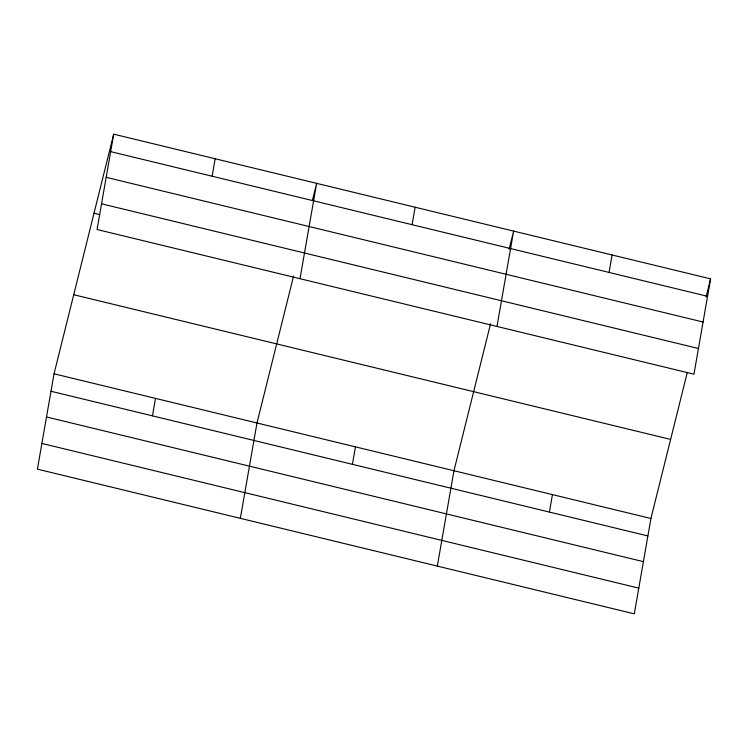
<?xml version="1.0" encoding="UTF-8"?>
<svg xmlns="http://www.w3.org/2000/svg" width="748" height="748" viewBox="0 0 748 748"><rect width="100%" height="100%" fill="white"/><g stroke="black" fill="none" stroke-linecap="round" stroke-linejoin="round"><path stroke-width="1.12" d="M113.705 134.163L97.062 229.514L693.957 374.206L710.6 278.854L113.705 134.163L54.043 373.794L37.4 469.146L634.295 613.837L650.938 518.486L687.244 372.644M152.461 415.86L155.509 398.394M212.133 176.229L215.181 158.763M240.342 518.336L256.985 422.994L293.581 276.021M300.013 278.705L316.647 183.363L312.43 200.305M352.42 464.33L355.468 446.865M412.092 224.699L415.14 207.233M437.318 566.086L453.961 470.735L490.557 323.762M496.981 326.455L513.624 231.113L509.126 249.187M549.397 512.081L552.445 494.615M609.068 272.45L612.116 254.984M706.103 296.928L710.6 278.854M110.657 151.629L707.552 296.32M106.169 177.332L703.064 322.023M101.55 203.811L698.445 348.503M94.014 213.245L99.652 214.611M73.734 294.721L670.619 439.413M54.043 373.794L650.938 518.486M50.995 391.26L647.89 535.951M46.507 416.963L643.402 561.655M41.888 443.442L638.783 588.134"/></g></svg>
